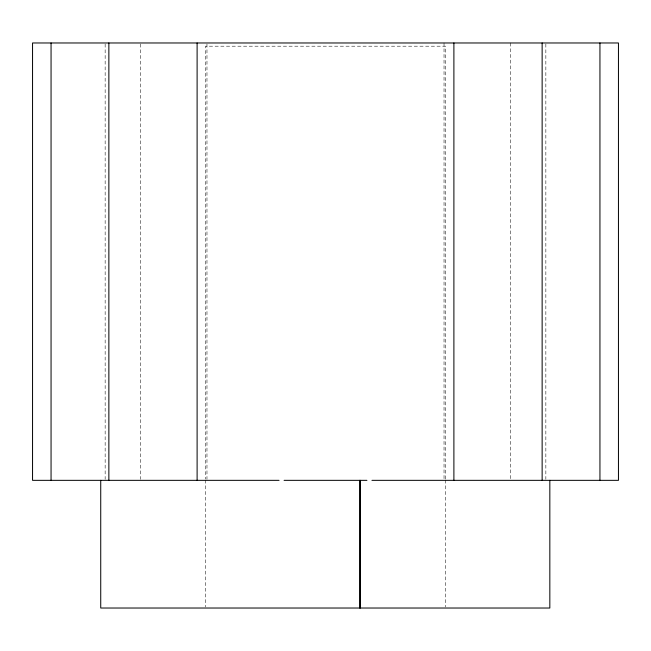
<?xml version="1.0" encoding="UTF-8"?>
<svg xmlns="http://www.w3.org/2000/svg" width="651" height="651" viewBox="0 0 651 651"><rect width="100%" height="100%" fill="white"/><g stroke="black" fill="none" stroke-linecap="round" stroke-linejoin="round"><path stroke-width="0.49" stroke-dasharray="3.25 2.44" d="M545.855 43.991L545.855 479.323M510.254 42.974L510.254 479.323M445.528 478.998L445.528 46.188L205.472 46.188L205.472 478.998M445.528 480.015L445.528 607.009M444.031 42.974L444.031 479.323M206.969 43.991L206.969 479.323M205.472 480.015L205.472 607.009M140.746 43.991L140.746 479.323M105.145 43.991L105.145 479.323"/><path stroke-width="0.98" d="M279.059 480.34L32.55 480.34L32.55 42.974L618.45 42.974L618.45 480.34L371.941 480.34M284.08 480.34L366.92 480.34M599.945 42.974L599.945 480.34M549.835 480.34L549.835 608.026L100.734 608.026L100.734 480.34M542.137 42.974L542.137 480.34M453.893 42.974L453.893 480.34M360.052 480.34L360.052 608.026M359.979 480.34L359.979 608.026M197.107 42.974L197.107 480.34M108.863 42.974L108.863 480.34M51.055 42.974L51.055 480.34"/></g></svg>
